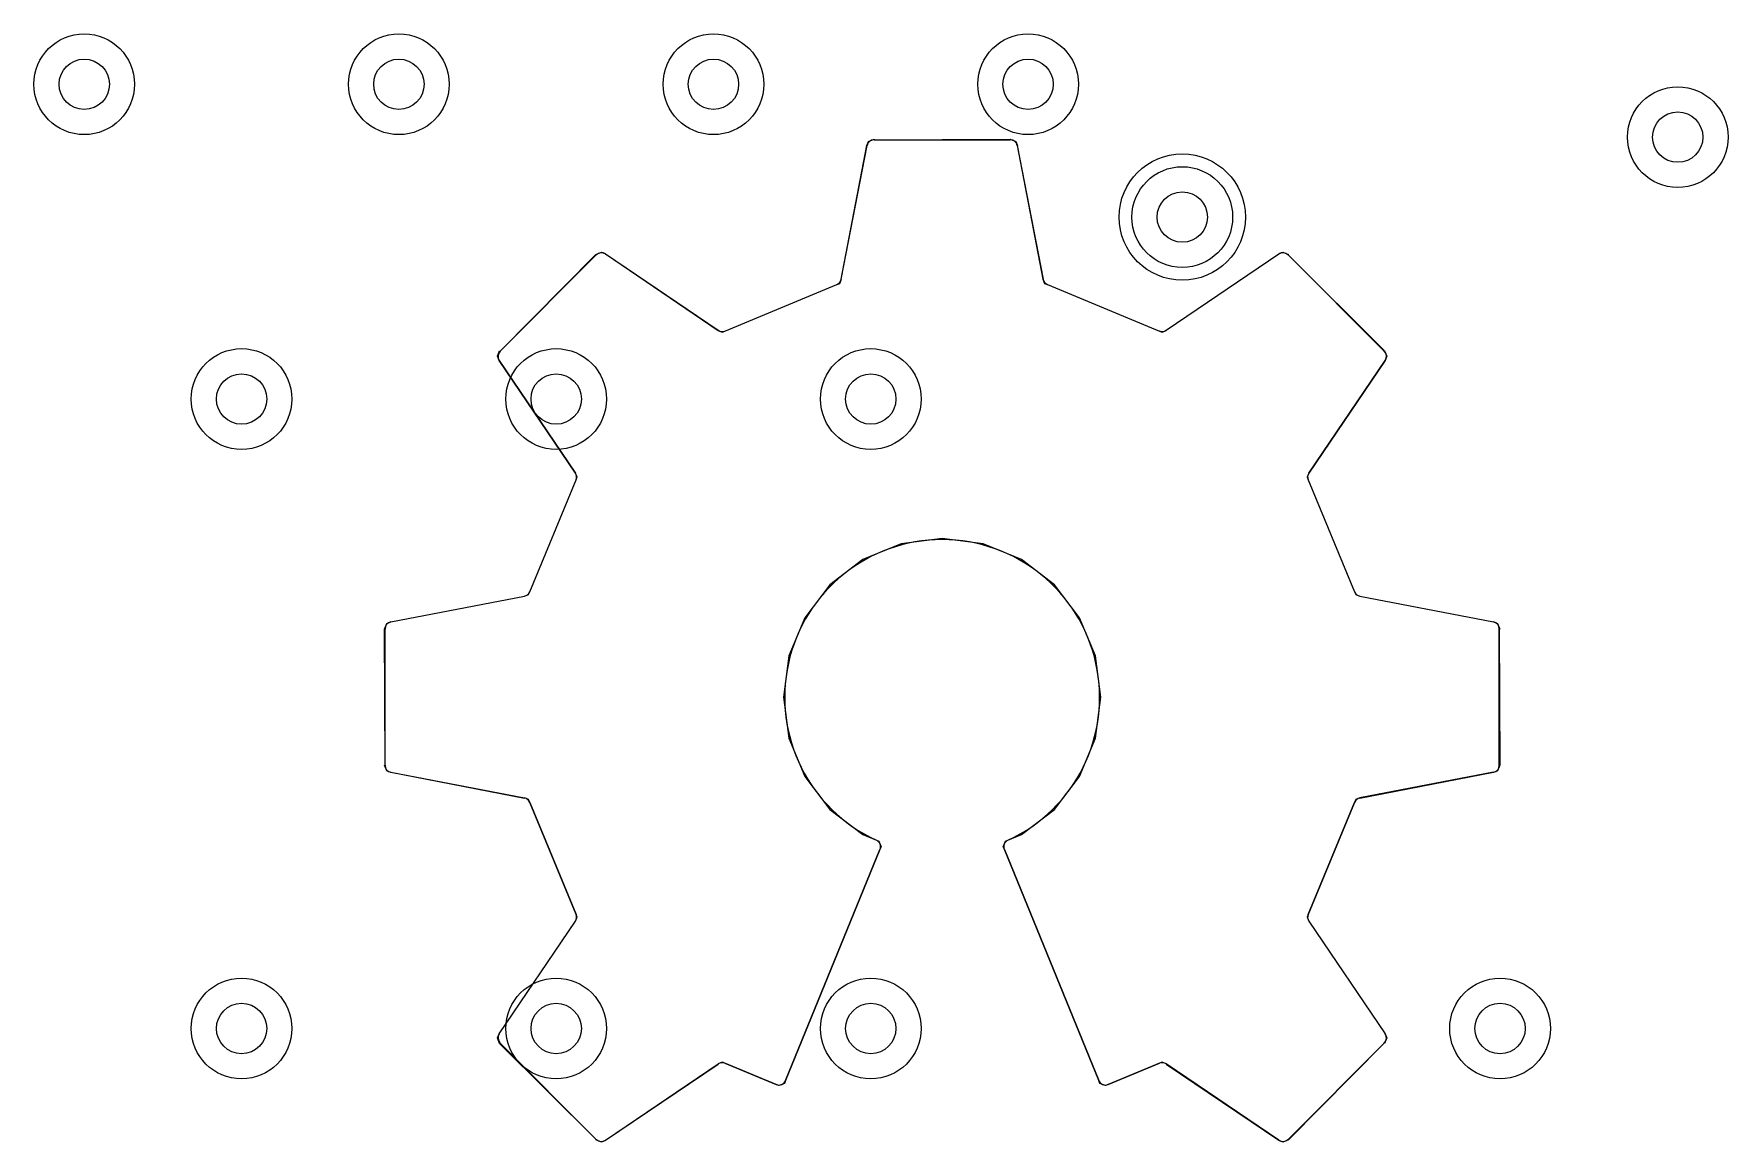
# Model space of a CAD drawing. Header units: millimetres. Extents: x 52 to 245, y 27 to 183.
# Drawn here: x 108.35 to 121.81, y 124.1 to 132.9 of the extents above; entities that cross this region are included whole.
import ezdxf

# ---------------------------------------------------------------- set-up
doc = ezdxf.new("R2010")
doc.units = ezdxf.units.MM
for name, color, linetype in [('BottomSolder', 6, 'Continuous'), ('MultiLayer', 9, 'Continuous'), ('TopOverlay', 2, 'Continuous'), ('TopSolder', 216, 'Continuous'), ('ViaHoleLayer', 16, 'Continuous')]:
    doc.layers.add(name, color=color, linetype=linetype)

msp = doc.modelspace()

# ---------------------------------------------------------------- linework, layer by layer
at = {"layer": 'BottomSolder'}
msp.add_circle((117.475, 131.445), 0.502, dxfattribs=at)
at = {"layer": 'MultiLayer'}
for centre in [(108.75, 132.5), (111.25, 132.5), (113.75, 132.5), (116.25, 132.5), (121.412, 132.08), (117.475, 131.445), (110, 130), (112.5, 130), (115, 130), (110, 125), (112.5, 125), (115, 125), (120, 125)]:
    msp.add_circle(centre, 0.4, dxfattribs=at)
at = {"layer": 'TopOverlay'}
for p, q in [((114.982, 132.045), (115.026, 132.064)), ((115.026, 132.064), (115.026, 132.059)), ((115.026, 132.059), (116.108, 132.064)), ((116.108, 132.064), (116.152, 132.045)), ((114.765, 130.951), (114.97, 132.013)), ((114.765, 130.951), (114.969, 132.013)), ((114.969, 132.013), (114.982, 132.045)), ((115.026, 132.059), (116.108, 132.059)), ((116.152, 132.045), (116.165, 132.013)), ((116.164, 132.013), (116.369, 130.951)), ((116.165, 132.013), (116.164, 132.013)), ((116.164, 132.013), (116.368, 130.951)), ((112.054, 130.38), (112.816, 131.148)), ((112.054, 130.38), (112.819, 131.145)), ((112.816, 131.148), (112.86, 131.166)), ((112.86, 131.166), (112.892, 131.153)), ((112.892, 131.153), (112.892, 131.152)), ((112.892, 131.152), (113.787, 130.546)), ((112.892, 131.152), (113.787, 130.545)), ((117.347, 130.546), (118.242, 131.153)), ((117.347, 130.546), (118.242, 131.152)), ((118.242, 131.153), (118.274, 131.166)), ((118.274, 131.166), (118.318, 131.148)), ((118.318, 131.148), (118.315, 131.145)), ((118.315, 131.145), (119.08, 130.38)), ((118.315, 131.145), (119.083, 130.383)), ((113.841, 130.54), (114.731, 130.909)), ((113.841, 130.54), (114.731, 130.909)), ((114.731, 130.909), (114.753, 130.918)), ((114.753, 130.918), (114.766, 130.951)), ((114.766, 130.951), (114.765, 130.951)), ((116.368, 130.951), (116.381, 130.918)), ((116.381, 130.918), (116.403, 130.909)), ((116.403, 130.909), (117.293, 130.54)), ((116.403, 130.909), (116.403, 130.909)), ((116.403, 130.909), (117.293, 130.54)), ((113.787, 130.545), (113.819, 130.531)), ((113.819, 130.531), (113.841, 130.54)), ((117.293, 130.54), (117.315, 130.531)), ((117.315, 130.531), (117.347, 130.545)), ((117.347, 130.545), (117.347, 130.546)), ((112.033, 130.339), (112.051, 130.383)), ((112.046, 130.307), (112.033, 130.339)), ((112.051, 130.383), (112.054, 130.38)), ((119.083, 130.383), (119.101, 130.339)), ((119.101, 130.339), (119.088, 130.307)), ((112.653, 129.412), (112.046, 130.307)), ((112.047, 130.307), (112.653, 129.412)), ((119.087, 130.307), (118.48, 129.412)), ((118.481, 129.412), (119.087, 130.307)), ((119.088, 130.307), (119.087, 130.307)), ((112.654, 129.412), (112.653, 129.412)), ((112.668, 129.38), (112.654, 129.412)), ((112.659, 129.358), (112.668, 129.38)), ((118.48, 129.412), (118.466, 129.38)), ((118.466, 129.38), (118.475, 129.358)), ((112.29, 128.468), (112.659, 129.358)), ((112.29, 128.468), (112.659, 129.358)), ((118.475, 129.358), (118.844, 128.468)), ((118.475, 129.358), (118.844, 128.468)), ((115.241, 128.85), (114.936, 128.724)), ((115.567, 128.893), (115.241, 128.85)), ((115.894, 128.85), (115.567, 128.893)), ((116.198, 128.724), (115.894, 128.85)), ((114.936, 128.724), (114.675, 128.524)), ((116.459, 128.524), (116.198, 128.724)), ((111.187, 128.229), (112.248, 128.434)), ((111.187, 128.229), (112.249, 128.433)), ((112.249, 128.433), (112.281, 128.446)), ((112.281, 128.446), (112.29, 128.468)), ((114.675, 128.524), (114.475, 128.263)), ((116.659, 128.263), (116.459, 128.524)), ((118.844, 128.468), (118.853, 128.446)), ((118.853, 128.446), (118.886, 128.433)), ((118.886, 128.434), (119.948, 128.229)), ((118.886, 128.433), (118.886, 128.434)), ((118.886, 128.434), (119.948, 128.23)), ((111.135, 128.173), (111.154, 128.217)), ((111.14, 127.091), (111.135, 128.173)), ((111.14, 127.091), (111.14, 128.173)), ((111.154, 128.217), (111.186, 128.23)), ((111.186, 128.23), (111.187, 128.229)), ((114.475, 128.263), (114.349, 127.959)), ((116.785, 127.959), (116.659, 128.263)), ((119.948, 128.23), (119.98, 128.217)), ((119.98, 128.217), (119.999, 128.173)), ((119.994, 127.091), (119.994, 128.173)), ((119.999, 128.173), (119.994, 128.173)), ((119.994, 128.173), (119.999, 127.091)), ((114.349, 127.959), (114.306, 127.632)), ((116.828, 127.632), (116.785, 127.959)), ((114.306, 127.632), (114.349, 127.306)), ((116.785, 127.306), (116.828, 127.632)), ((114.349, 127.306), (114.475, 127.001)), ((116.659, 127.001), (116.785, 127.306)), ((111.154, 127.047), (111.135, 127.091)), ((111.135, 127.091), (111.14, 127.091)), ((119.999, 127.091), (119.98, 127.047)), ((111.186, 127.034), (111.154, 127.047)), ((112.248, 126.83), (111.186, 127.034)), ((111.187, 127.035), (112.248, 126.83)), ((114.475, 127.001), (114.675, 126.74)), ((116.459, 126.74), (116.659, 127.001)), ((118.886, 126.83), (119.948, 127.035)), ((119.948, 127.035), (118.886, 126.831)), ((119.98, 127.047), (119.948, 127.034)), ((119.948, 127.034), (119.948, 127.035)), ((112.249, 126.831), (112.248, 126.83)), ((112.281, 126.818), (112.249, 126.831)), ((112.29, 126.796), (112.281, 126.818)), ((118.853, 126.818), (118.844, 126.796)), ((118.886, 126.831), (118.853, 126.818)), ((112.29, 126.796), (112.659, 125.906)), ((112.659, 125.906), (112.29, 126.796)), ((114.675, 126.74), (114.936, 126.54)), ((116.198, 126.54), (116.459, 126.74)), ((118.475, 125.906), (118.844, 126.796)), ((118.844, 126.796), (118.475, 125.906)), ((114.323, 124.586), (115.073, 126.422)), ((115.073, 126.422), (114.323, 124.586)), ((114.936, 126.54), (115.044, 126.495)), ((115.044, 126.495), (115.044, 126.496)), ((115.044, 126.496), (115.064, 126.488)), ((115.064, 126.488), (115.082, 126.444)), ((115.082, 126.444), (115.073, 126.422)), ((115.073, 126.422), (115.073, 126.422)), ((116.052, 126.444), (116.07, 126.488)), ((116.061, 126.422), (116.052, 126.444)), ((116.061, 126.422), (116.811, 124.586)), ((116.811, 124.586), (116.061, 126.422)), ((116.07, 126.488), (116.09, 126.496)), ((116.09, 126.495), (116.198, 126.54)), ((116.09, 126.496), (116.09, 126.495)), ((112.654, 125.852), (112.668, 125.884)), ((112.668, 125.884), (112.659, 125.906)), ((118.475, 125.906), (118.466, 125.884)), ((118.466, 125.884), (118.48, 125.852)), ((112.047, 124.957), (112.653, 125.852)), ((112.047, 124.957), (112.654, 125.852)), ((118.48, 125.852), (118.481, 125.852)), ((118.481, 125.852), (119.087, 124.957)), ((118.481, 125.852), (119.088, 124.957)), ((112.033, 124.925), (112.046, 124.957)), ((112.046, 124.957), (112.047, 124.957)), ((119.088, 124.957), (119.101, 124.925)), ((112.051, 124.881), (112.033, 124.925)), ((112.819, 124.119), (112.051, 124.881)), ((112.054, 124.884), (112.819, 124.119)), ((118.315, 124.119), (119.08, 124.884)), ((119.08, 124.884), (118.318, 124.116)), ((119.083, 124.881), (119.08, 124.884)), ((119.101, 124.925), (119.083, 124.881)), ((112.892, 124.112), (113.787, 124.718)), ((113.787, 124.718), (112.892, 124.111)), ((113.819, 124.733), (113.787, 124.719)), ((113.787, 124.719), (113.787, 124.718)), ((113.841, 124.724), (113.819, 124.733)), ((113.841, 124.724), (114.249, 124.555)), ((114.249, 124.555), (113.841, 124.724)), ((116.885, 124.555), (117.293, 124.724)), ((117.293, 124.724), (116.885, 124.555)), ((117.315, 124.733), (117.293, 124.724)), ((117.347, 124.719), (117.315, 124.733)), ((118.242, 124.112), (117.347, 124.719)), ((117.347, 124.718), (118.242, 124.112)), ((114.27, 124.546), (114.249, 124.555)), ((114.314, 124.564), (114.27, 124.546)), ((114.323, 124.586), (114.314, 124.564)), ((116.82, 124.564), (116.811, 124.586)), ((116.864, 124.546), (116.82, 124.564)), ((116.885, 124.555), (116.864, 124.546)), ((112.816, 124.116), (112.819, 124.119)), ((112.86, 124.098), (112.816, 124.116)), ((112.892, 124.111), (112.86, 124.098)), ((118.242, 124.111), (118.242, 124.112)), ((118.274, 124.098), (118.242, 124.111)), ((118.318, 124.116), (118.274, 124.098))]:
    msp.add_line(p, q, dxfattribs=at)
for centre, radius, start, end in [((115.026, 132.002), 0.0571, 89.9999, 169.0802), ((116.108, 132.002), 0.0571, 10.9198, 90.0001), ((112.86, 131.105), 0.0571, 55.9201, 135.0004), ((118.274, 131.105), 0.0571, 44.9996, 124.0799), ((114.709, 130.962), 0.0571, 292.5004, 349.0807), ((116.425, 130.962), 0.0571, 190.9193, 247.4996), ((113.819, 130.593), 0.0572, 235.9188, 292.4991), ((117.315, 130.593), 0.0571, 247.5012, 304.0815), ((112.095, 130.339), 0.0571, 134.9996, 214.0799), ((119.04, 130.339), 0.0571, 325.9181, 44.9984), ((112.606, 129.38), 0.0571, 337.4985, 34.0788), ((118.528, 129.38), 0.0571, 145.9185, 202.4988), ((115.567, 127.632), 1.251, 294.715, 245.285), ((112.237, 128.49), 0.0571, 280.9214, 337.5017), ((118.897, 128.49), 0.0571, 202.4983, 259.0786), ((111.197, 128.173), 0.0571, 100.9201, 180.0004), ((119.937, 128.173), 0.0571, 0.0011, 79.0815), ((111.197, 127.091), 0.0571, 179.9996, 259.0799), ((119.937, 127.091), 0.0571, 280.9185, 359.9989), ((112.237, 126.774), 0.0571, 22.4983, 79.0786), ((118.897, 126.774), 0.0571, 100.9214, 157.5017), ((115.02, 126.444), 0.0571, 337.7894, 65.2848), ((116.114, 126.444), 0.0571, 114.7152, 202.2106), ((112.606, 125.884), 0.0571, 325.9212, 22.5015), ((118.528, 125.884), 0.0571, 157.5012, 214.0815), ((112.095, 124.925), 0.0571, 145.9201, 225.0004), ((119.04, 124.925), 0.0571, 315.0016, 34.0819), ((113.819, 124.671), 0.0572, 67.5009, 124.0812), ((117.315, 124.671), 0.0571, 55.9185, 112.4988), ((114.27, 124.608), 0.0571, 247.4998, 337.7894), ((116.864, 124.608), 0.0571, 202.2099, 292.4995), ((112.86, 124.16), 0.0571, 224.9996, 304.0799), ((118.274, 124.16), 0.0571, 235.9201, 315.0004)]:
    msp.add_arc(centre, radius, start, end, dxfattribs=at)
at = {"layer": 'TopSolder'}
msp.add_circle((117.475, 131.445), 0.502, dxfattribs=at)
at = {"layer": 'ViaHoleLayer'}
for centre in [(108.75, 132.5), (111.25, 132.5), (113.75, 132.5), (116.25, 132.5), (121.412, 132.08), (117.475, 131.445), (110, 130), (112.5, 130), (115, 130), (110, 125), (112.5, 125), (115, 125), (120, 125)]:
    msp.add_circle(centre, 0.2, dxfattribs=at)

doc.saveas('drawing.dxf')
